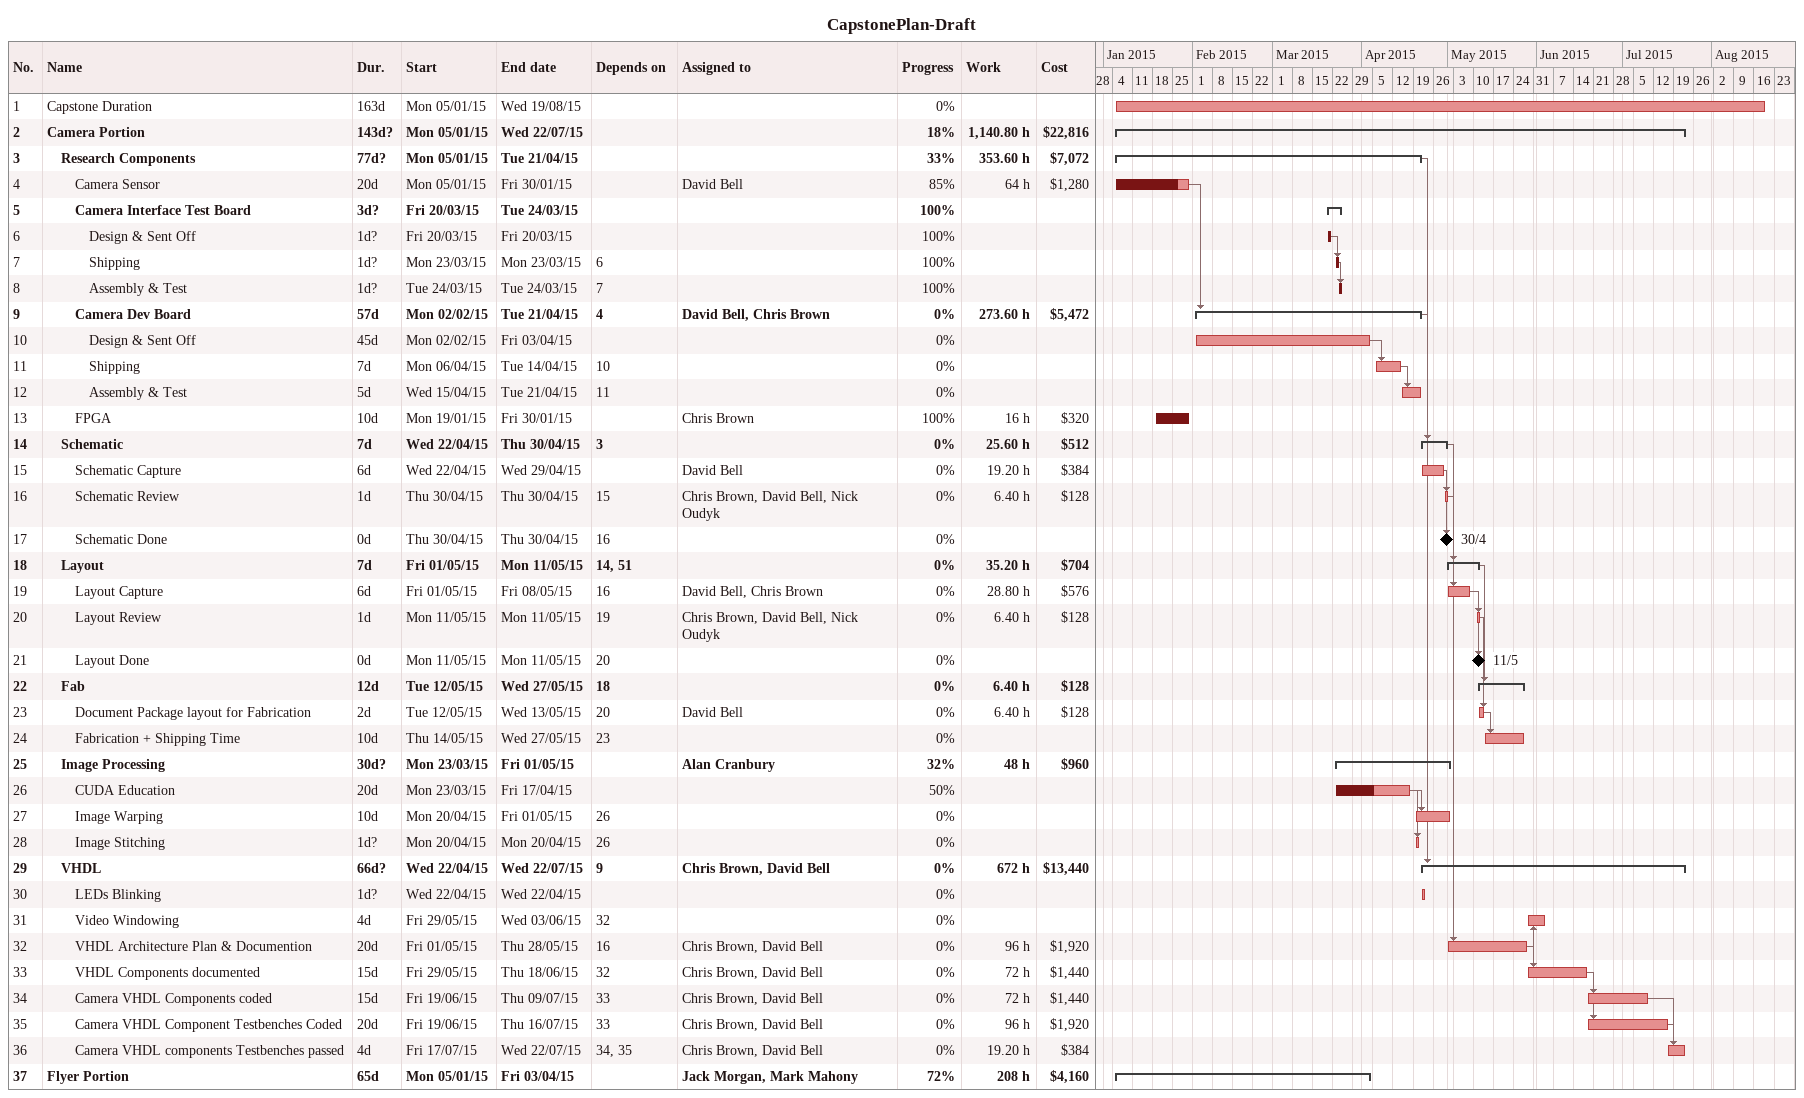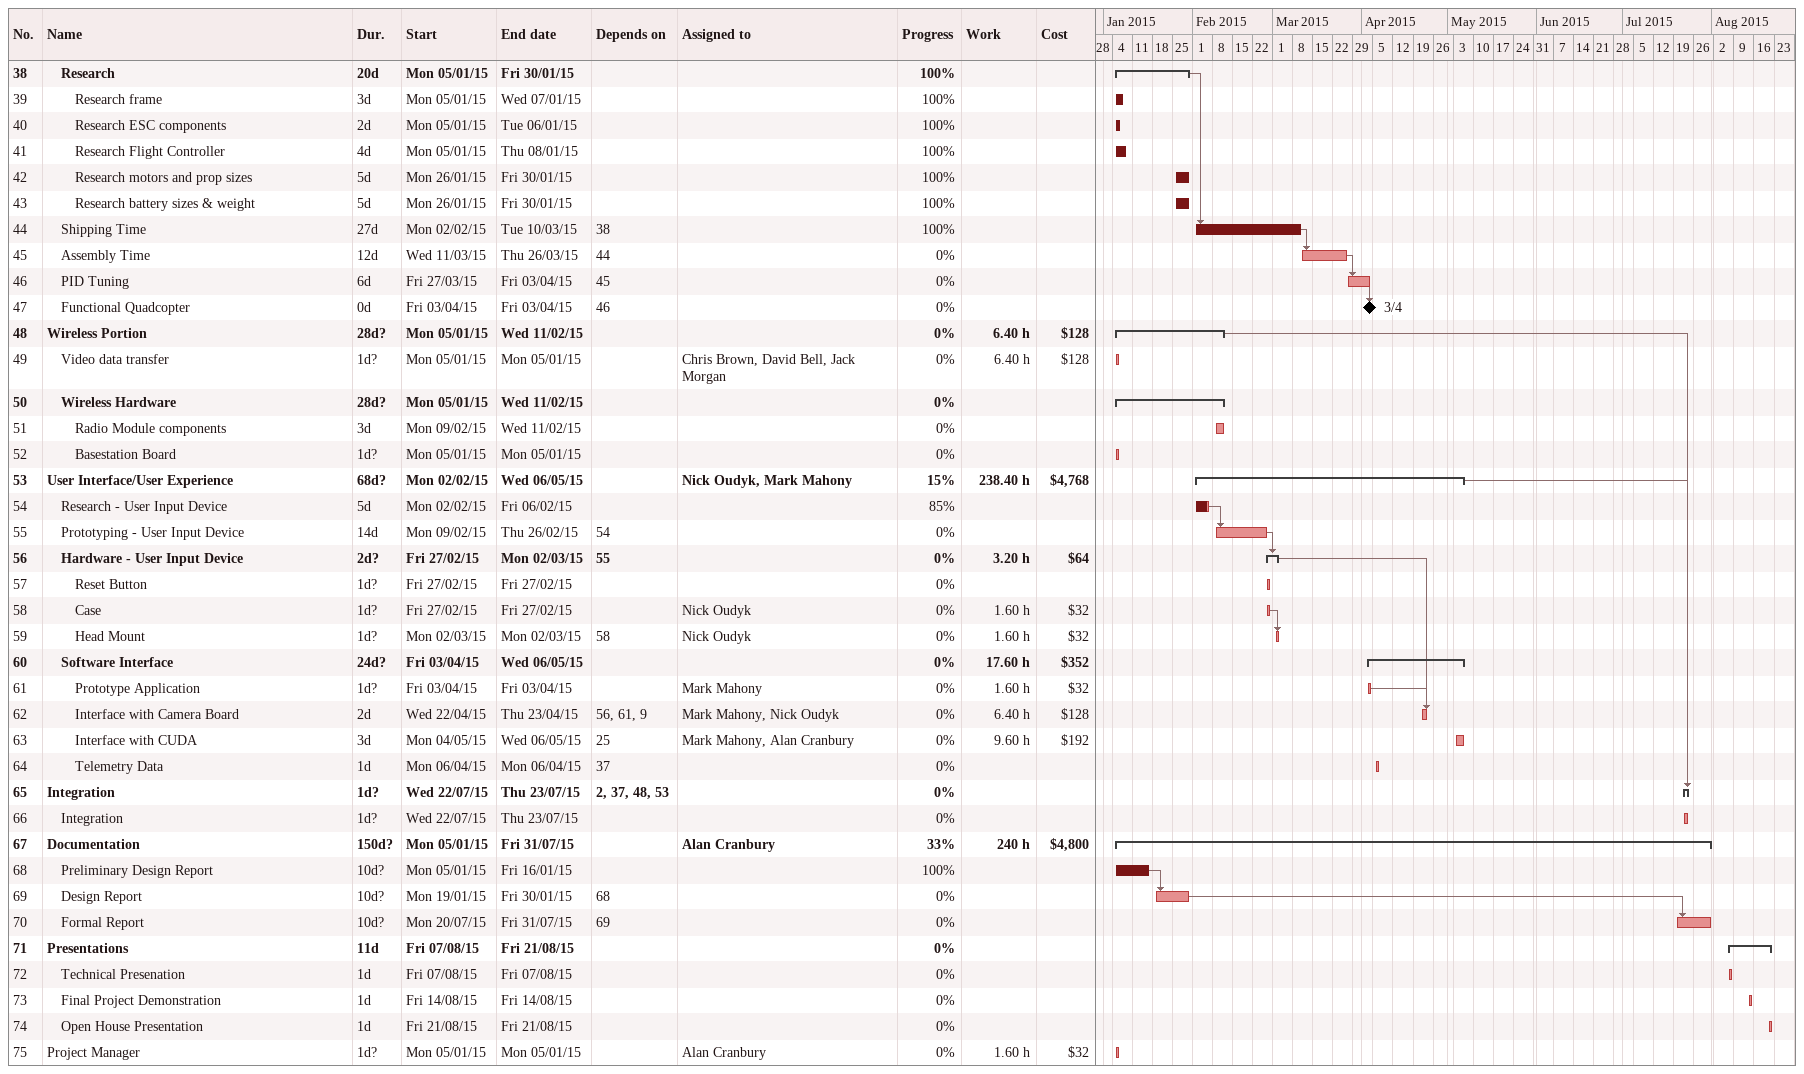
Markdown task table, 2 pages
CapstonePlan-Draft

| ID | Level | Task | Duration | Start | Finish | Predecessors | Resources | % complete | Work (h) | Cost ($) |
|---|---|---|---|---|---|---|---|---|---|---|
| 1 | 1 | Capstone Duration | 163d | 2015-01-05 | 2015-08-19 |  |  | 0 |  |  |
| 2 | 1 | **Camera Portion** | 143d? | 2015-01-05 | 2015-07-22 |  |  | 18 | 1140.80 | 22816 |
| 3 | 2 | **Research Components** | 77d? | 2015-01-05 | 2015-04-21 |  |  | 33 | 353.60 | 7072 |
| 4 | 3 | Camera Sensor | 20d | 2015-01-05 | 2015-01-30 |  | David Bell | 85 | 64 | 1280 |
| 5 | 3 | **Camera Interface Test Board** | 3d? | 2015-03-20 | 2015-03-24 |  |  | 100 |  |  |
| 6 | 4 | Design & Sent Off | 1d? | 2015-03-20 | 2015-03-20 |  |  | 100 |  |  |
| 7 | 4 | Shipping | 1d? | 2015-03-23 | 2015-03-23 | 6 |  | 100 |  |  |
| 8 | 4 | Assembly & Test | 1d? | 2015-03-24 | 2015-03-24 | 7 |  | 100 |  |  |
| 9 | 3 | **Camera Dev Board** | 57d | 2015-02-02 | 2015-04-21 | 4 | David Bell, Chris Brown | 0 | 273.60 | 5472 |
| 10 | 4 | Design & Sent Off | 45d | 2015-02-02 | 2015-04-03 |  |  | 0 |  |  |
| 11 | 4 | Shipping | 7d | 2015-04-06 | 2015-04-14 | 10 |  | 0 |  |  |
| 12 | 4 | Assembly & Test | 5d | 2015-04-15 | 2015-04-21 | 11 |  | 0 |  |  |
| 13 | 3 | FPGA | 10d | 2015-01-19 | 2015-01-30 |  | Chris Brown | 100 | 16 | 320 |
| 14 | 2 | **Schematic** | 7d | 2015-04-22 | 2015-04-30 | 3 |  | 0 | 25.60 | 512 |
| 15 | 3 | Schematic Capture | 6d | 2015-04-22 | 2015-04-29 |  | David Bell | 0 | 19.20 | 384 |
| 16 | 3 | Schematic Review | 1d | 2015-04-30 | 2015-04-30 | 15 | Chris Brown, David Bell, Nick Oudyk | 0 | 6.40 | 128 |
| 17 | 3 | Schematic Done | 0d | 2015-04-30 | 2015-04-30 | 16 |  | 0 |  |  |
| 18 | 2 | **Layout** | 7d | 2015-05-01 | 2015-05-11 | 14, 51 |  | 0 | 35.20 | 704 |
| 19 | 3 | Layout Capture | 6d | 2015-05-01 | 2015-05-08 | 16 | David Bell, Chris Brown | 0 | 28.80 | 576 |
| 20 | 3 | Layout Review | 1d | 2015-05-11 | 2015-05-11 | 19 | Chris Brown, David Bell, Nick Oudyk | 0 | 6.40 | 128 |
| 21 | 3 | Layout Done | 0d | 2015-05-11 | 2015-05-11 | 20 |  | 0 |  |  |
| 22 | 2 | **Fab** | 12d | 2015-05-12 | 2015-05-27 | 18 |  | 0 | 6.40 | 128 |
| 23 | 3 | Document Package layout for Fabrication | 2d | 2015-05-12 | 2015-05-13 | 20 | David Bell | 0 | 6.40 | 128 |
| 24 | 3 | Fabrication + Shipping Time | 10d | 2015-05-14 | 2015-05-27 | 23 |  | 0 |  |  |
| 25 | 2 | **Image Processing** | 30d? | 2015-03-23 | 2015-05-01 |  | Alan Cranbury | 32 | 48 | 960 |
| 26 | 3 | CUDA Education | 20d | 2015-03-23 | 2015-04-17 |  |  | 50 |  |  |
| 27 | 3 | Image Warping | 10d | 2015-04-20 | 2015-05-01 | 26 |  | 0 |  |  |
| 28 | 3 | Image Stitching | 1d? | 2015-04-20 | 2015-04-20 | 26 |  | 0 |  |  |
| 29 | 2 | **VHDL** | 66d? | 2015-04-22 | 2015-07-22 | 9 | Chris Brown, David Bell | 0 | 672 | 13440 |
| 30 | 3 | LEDs Blinking | 1d? | 2015-04-22 | 2015-04-22 |  |  | 0 |  |  |
| 31 | 3 | Video Windowing | 4d | 2015-05-29 | 2015-06-03 | 32 |  | 0 |  |  |
| 32 | 3 | VHDL Architecture Plan & Documention | 20d | 2015-05-01 | 2015-05-28 | 16 | Chris Brown, David Bell | 0 | 96 | 1920 |
| 33 | 3 | VHDL Components documented | 15d | 2015-05-29 | 2015-06-18 | 32 | Chris Brown, David Bell | 0 | 72 | 1440 |
| 34 | 3 | Camera VHDL Components coded | 15d | 2015-06-19 | 2015-07-09 | 33 | Chris Brown, David Bell | 0 | 72 | 1440 |
| 35 | 3 | Camera VHDL Component Testbenches Coded | 20d | 2015-06-19 | 2015-07-16 | 33 | Chris Brown, David Bell | 0 | 96 | 1920 |
| 36 | 3 | Camera VHDL components Testbenches passed | 4d | 2015-07-17 | 2015-07-22 | 34, 35 | Chris Brown, David Bell | 0 | 19.20 | 384 |
| 37 | 1 | **Flyer Portion** | 65d | 2015-01-05 | 2015-04-03 |  | Jack Morgan, Mark Mahony | 72 | 208 | 4160 |
| 38 | 2 | **Research** | 20d | 2015-01-05 | 2015-01-30 |  |  | 100 |  |  |
| 39 | 3 | Research frame | 3d | 2015-01-05 | 2015-01-07 |  |  | 100 |  |  |
| 40 | 3 | Research ESC components | 2d | 2015-01-05 | 2015-01-06 |  |  | 100 |  |  |
| 41 | 3 | Research Flight Controller | 4d | 2015-01-05 | 2015-01-08 |  |  | 100 |  |  |
| 42 | 3 | Research motors and prop sizes | 5d | 2015-01-26 | 2015-01-30 |  |  | 100 |  |  |
| 43 | 3 | Research battery sizes & weight | 5d | 2015-01-26 | 2015-01-30 |  |  | 100 |  |  |
| 44 | 2 | Shipping Time | 27d | 2015-02-02 | 2015-03-10 | 38 |  | 100 |  |  |
| 45 | 2 | Assembly Time | 12d | 2015-03-11 | 2015-03-26 | 44 |  | 0 |  |  |
| 46 | 2 | PID Tuning | 6d | 2015-03-27 | 2015-04-03 | 45 |  | 0 |  |  |
| 47 | 2 | Functional Quadcopter | 0d | 2015-04-03 | 2015-04-03 | 46 |  | 0 |  |  |
| 48 | 1 | **Wireless Portion** | 28d? | 2015-01-05 | 2015-02-11 |  |  | 0 | 6.40 | 128 |
| 49 | 2 | Video data transfer | 1d? | 2015-01-05 | 2015-01-05 |  | Chris Brown, David Bell, Jack Morgan | 0 | 6.40 | 128 |
| 50 | 2 | **Wireless Hardware** | 28d? | 2015-01-05 | 2015-02-11 |  |  | 0 |  |  |
| 51 | 3 | Radio Module components | 3d | 2015-02-09 | 2015-02-11 |  |  | 0 |  |  |
| 52 | 3 | Basestation Board | 1d? | 2015-01-05 | 2015-01-05 |  |  | 0 |  |  |
| 53 | 1 | **User Interface/User Experience** | 68d? | 2015-02-02 | 2015-05-06 |  | Nick Oudyk, Mark Mahony | 15 | 238.40 | 4768 |
| 54 | 2 | Research - User Input Device | 5d | 2015-02-02 | 2015-02-06 |  |  | 85 |  |  |
| 55 | 2 | Prototyping - User Input Device | 14d | 2015-02-09 | 2015-02-26 | 54 |  | 0 |  |  |
| 56 | 2 | **Hardware - User Input Device** | 2d? | 2015-02-27 | 2015-03-02 | 55 |  | 0 | 3.20 | 64 |
| 57 | 3 | Reset Button | 1d? | 2015-02-27 | 2015-02-27 |  |  | 0 |  |  |
| 58 | 3 | Case | 1d? | 2015-02-27 | 2015-02-27 |  | Nick Oudyk | 0 | 1.60 | 32 |
| 59 | 3 | Head Mount | 1d? | 2015-03-02 | 2015-03-02 | 58 | Nick Oudyk | 0 | 1.60 | 32 |
| 60 | 2 | **Software Interface** | 24d? | 2015-04-03 | 2015-05-06 |  |  | 0 | 17.60 | 352 |
| 61 | 3 | Prototype Application | 1d? | 2015-04-03 | 2015-04-03 |  | Mark Mahony | 0 | 1.60 | 32 |
| 62 | 3 | Interface with Camera Board | 2d | 2015-04-22 | 2015-04-23 | 56, 61, 9 | Mark Mahony, Nick Oudyk | 0 | 6.40 | 128 |
| 63 | 3 | Interface with CUDA | 3d | 2015-05-04 | 2015-05-06 | 25 | Mark Mahony, Alan Cranbury | 0 | 9.60 | 192 |
| 64 | 3 | Telemetry Data | 1d | 2015-04-06 | 2015-04-06 | 37 |  | 0 |  |  |
| 65 | 1 | **Integration** | 1d? | 2015-07-22 | 2015-07-23 | 2, 37, 48, 53 |  | 0 |  |  |
| 66 | 2 | Integration | 1d? | 2015-07-22 | 2015-07-23 |  |  | 0 |  |  |
| 67 | 1 | **Documentation** | 150d? | 2015-01-05 | 2015-07-31 |  | Alan Cranbury | 33 | 240 | 4800 |
| 68 | 2 | Preliminary Design Report | 10d? | 2015-01-05 | 2015-01-16 |  |  | 100 |  |  |
| 69 | 2 | Design Report | 10d? | 2015-01-19 | 2015-01-30 | 68 |  | 0 |  |  |
| 70 | 2 | Formal Report | 10d? | 2015-07-20 | 2015-07-31 | 69 |  | 0 |  |  |
| 71 | 1 | **Presentations** | 11d | 2015-08-07 | 2015-08-21 |  |  | 0 |  |  |
| 72 | 2 | Technical Presenation | 1d | 2015-08-07 | 2015-08-07 |  |  | 0 |  |  |
| 73 | 2 | Final Project Demonstration | 1d | 2015-08-14 | 2015-08-14 |  |  | 0 |  |  |
| 74 | 2 | Open House Presentation | 1d | 2015-08-21 | 2015-08-21 |  |  | 0 |  |  |
| 75 | 1 | Project Manager | 1d? | 2015-01-05 | 2015-01-05 |  | Alan Cranbury | 0 | 1.60 | 32 |
